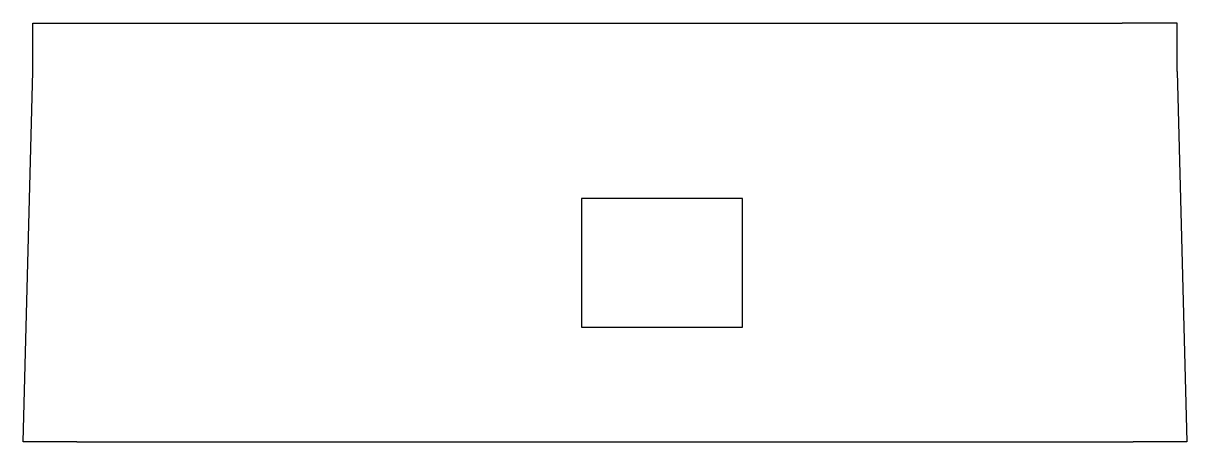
# Model space of a CAD drawing. Header units: millimetres. Extents: x 6 to 114, y -30 to 9.
import ezdxf

# ---------------------------------------------------------------- set-up
doc = ezdxf.new("R2010")
doc.units = ezdxf.units.MM

msp = doc.modelspace()

# ---------------------------------------------------------------- linework, layer by layer
at = {"color": 7, "linetype": 'Continuous'}
for p, q in [((6.65, 9.09), (11.77, 9.09)), ((6.65, 4.6), (6.65, 9.09)), ((11.77, 9.09), (108.23, 9.09)), ((113.35, 9.09), (108.23, 9.09)), ((113.35, 4.6), (113.35, 9.09)), ((5.75, -29.91), (6.65, 4.6)), ((113.35, 4.6), (114.25, -29.91)), ((57.81, -7.24), (57.81, -19.23)), ((72.81, -7.24), (57.81, -7.24)), ((72.81, -19.23), (72.81, -7.24)), ((57.81, -19.23), (72.81, -19.23)), ((10.75, -29.91), (5.75, -29.91)), ((10.75, -29.91), (109.25, -29.91)), ((114.25, -29.91), (109.25, -29.91))]:
    msp.add_line(p, q, dxfattribs=at)

doc.saveas('drawing.dxf')
